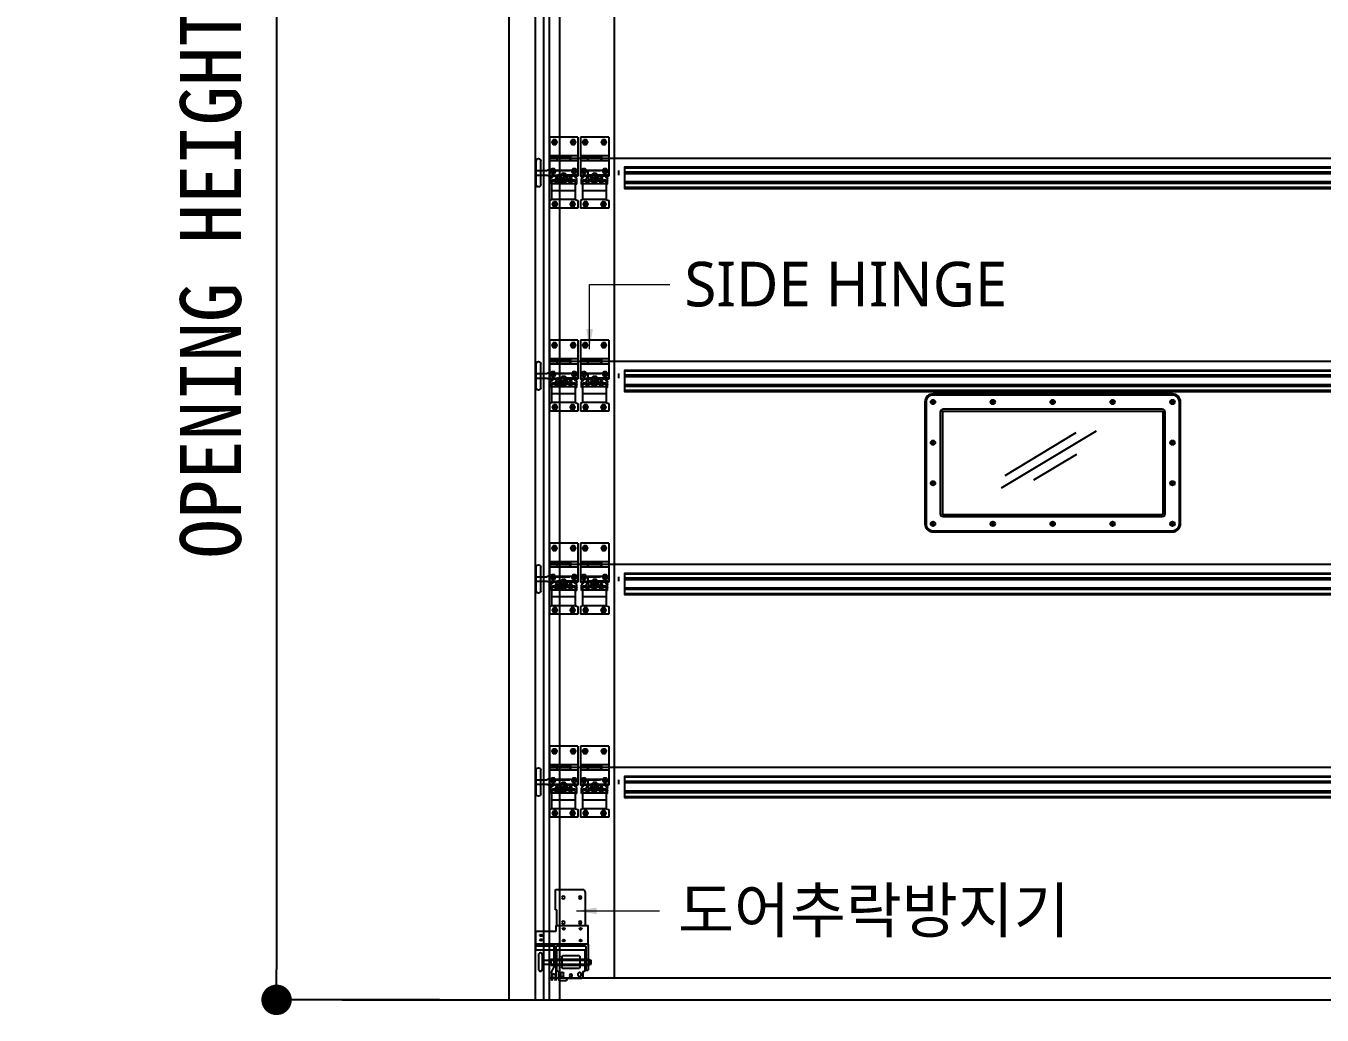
# Model space of a CAD drawing. Header units: millimetres. Extents: x 909 to 159266, y 137 to 21462.
# Drawn here: x 79434 to 82628, y 10849 to 13284 of the extents above; entities that cross this region are included whole.
import ezdxf

# ---------------------------------------------------------------- set-up
doc = ezdxf.new("R2010")
doc.units = ezdxf.units.MM
doc.header["$LTSCALE"] = 50
doc.header["$MEASUREMENT"] = 0
doc.linetypes.add('HIDDEN', pattern=[2, 1, -1])
doc.linetypes.add('HIDDEN2', pattern=[0.1875, 0.125, -0.0625])
doc.layers.get('Defpoints').update_dxf_attribs({"color": 181})
for name, color, linetype in [('252', 252, 'Continuous'), ('DIM', 7, 'Continuous'), ('OHD Frame', 2, 'Continuous'), ('OHD Panel', 5, 'Continuous'), ('OHD Track', 4, 'Continuous'), ('풍압보강대', 2, 'Continuous')]:
    doc.layers.add(name, color=color, linetype=linetype)
doc.layers.add('건축120130$0$TEX', color=3, linetype='Continuous', lineweight=15)
doc.styles.add('2020음성 1차', font='나눔고딕Bold.ttf')
doc.styles.get("Standard").update_dxf_attribs({"font": 'NanumGothicBold.ttf'})
doc.styles.add('돋움체', font='')
doc.styles.add('울릉도M', font='NanumGothic.ttf')
doc.styles.get('돋움체').set_extended_font_data('DotumChe')
doc.dimstyles.new('ISO-25', dxfattribs={"dimtxt": 2.5, "dimasz": 2.5, "dimexe": 1.25, "dimexo": 0.625, "dimtad": 1, "dimtxsty": 'Standard', "dimcen": 2.5, "dimadec": 0, "dimazin": 0, "dimtfac": 1, "dimtmove": 0, "dimatfit": 3, "dimfxl": 1, "dimarcsym": 0})
doc.dimstyles.new('류재성$0', dxfattribs={"dimscale": 50, "dimtxt": 3, "dimasz": 1.5, "dimexe": 0, "dimexo": 2, "dimgap": 1, "dimtad": 1, "dimdec": 0, "dimdsep": 46, "dimlunit": 6, "dimtxsty": '2020음성 1차', "dimblk1": 'DOT', "dimblk2": 'DOT', "dimsah": 1, "dimcen": 0.09, "dimclrt": 4, "dimadec": 0, "dimazin": 0, "dimtfac": 1, "dimtdec": 4, "dimtofl": 0, "dimtmove": 0, "dimatfit": 3, "dimldrblk": 'DOT', "dimfxl": 1, "dimtolj": 1, "dimtzin": 0, "dimarcsym": 0})

# ---------------------------------------------------------------- blocks, each defined once
blk = doc.blocks.new('_Dot')
at = {"layer": 'DIM', "color": 0, "lineweight": -2}
blk.add_line((-0.5, 0), (-1, 0), dxfattribs=at)
at = {"layer": 'DIM', "color": 0, "const_width": 0.5}
blk.add_lwpolyline([(-0.25, 0, 1), (0.25, 0, 1)], format="xyb", close=True, dxfattribs=at)
blk = doc.blocks.new('*D5549')
at = {"layer": '252', "color": 0, "lineweight": -2}
for p, q in [((80452.5, 15386.2), (80051.3, 15386.2)), ((80051.3, 15311.2), (80051.3, 10961.2)), ((80452.5, 10886.2), (80051.3, 10886.2))]:
    blk.add_line(p, q, dxfattribs=at)
at = {"layer": 'Defpoints', "color": 0}
for p in [(80552.5, 15386.2), (80051.3, 10886.2), (80552.5, 10886.2)]:
    blk.add_point(p, dxfattribs=at)
at = {"layer": '252', "color": 0, "linetype": 'ByBlock', "lineweight": -2, "xscale": 75, "yscale": 75, "zscale": 75}
for p, rotation in [((80051.3, 15386.2), 90), ((80051.3, 10886.2), 270)]:
    blk.add_blockref('_Dot', p, dxfattribs=dict(at, rotation=rotation))
at = {"layer": '252', "color": 4, "insert": (79907.9, 13136.2), "char_height": 150, "attachment_point": 5, "rotation": 90, "style": '돋움체'}
blk.add_mtext('\\A1;OPENING HEIGHT = "4,500"', dxfattribs=at)
blk = doc.blocks.new('3인치 SIDE HINGE')
at = {"color": 8}
for p, q in [((63126.3, 108137.2, 0), (63196.3, 108137.2, 0)), ((63126.3, 108137.2, 0), (63126.3, 108041.1, 0)), ((63196.3, 108137.2, 0), (63196.3, 108041.1, 0)), ((63202.3, 108137.2, 0), (63272.3, 108137.2, 0)), ((63202.3, 108137.2, 0), (63202.3, 108041.1, 0)), ((63272.3, 108137.2, 0), (63272.3, 108041.1, 0)), ((63126.3, 108091.2, 0), (63144.3, 108091.2, 0)), ((63144.3, 108091.2, 0), (63144.3, 108078.2, 0)), ((63145.1, 108091.2, 0), (63177.6, 108091.2, 0)), ((63145.1, 108078.2, 0), (63145.1, 108091.2, 0)), ((63177.6, 108078.2, 0), (63177.6, 108091.2, 0)), ((63178.3, 108091.2, 0), (63196.3, 108091.2, 0)), ((63178.3, 108091.2, 0), (63178.3, 108078.2, 0)), ((63202.3, 108091.2, 0), (63220.3, 108091.2, 0)), ((63220.3, 108091.2, 0), (63220.3, 108078.2, 0)), ((63221.1, 108091.2, 0), (63253.6, 108091.2, 0)), ((63221.1, 108078.2, 0), (63221.1, 108091.2, 0)), ((63253.6, 108078.2, 0), (63253.6, 108091.2, 0)), ((63254.3, 108091.2, 0), (63272.3, 108091.2, 0)), ((63254.3, 108091.2, 0), (63254.3, 108078.2, 0)), ((63126.3, 108078.2, 0), (63144.3, 108078.2, 0)), ((63126.3, 108055.1, 0), (63196.3, 108055.1, 0)), ((63145.1, 108078.2, 0), (63177.6, 108078.2, 0)), ((63178.3, 108078.2, 0), (63196.3, 108078.2, 0)), ((63202.3, 108078.2, 0), (63220.3, 108078.2, 0)), ((63202.3, 108055.1, 0), (63272.3, 108055.1, 0)), ((63221.1, 108078.2, 0), (63253.6, 108078.2, 0)), ((63254.3, 108078.2, 0), (63272.3, 108078.2, 0)), ((63293.8, 108019.9, 0), (63293.8, 108078.4, 0)), ((63305.3, 108019.9, 0), (63305.3, 108078.4, 0)), ((63126.3, 108041.1, 0), (63154.3, 108041.1, 0)), ((63132, 108037.4, 0), (63127.3, 108041.1, 0)), ((63129.3, 108020.7, 0), (63129.3, 108034, 0)), ((63129.3, 108020.7, 0), (63132.3, 108020.7, 0)), ((63133.4, 108038.7, 0), (63130.3, 108041.1, 0)), ((63132.3, 107984.2, 0), (63132.3, 108026.3, 0)), ((63132.3, 108021.7, 0), (63190.3, 108021.7, 0)), ((63133.3, 108031.3, 0), (63141.6, 108031.3, 0)), ((63134.3, 108028.3, 0), (63141.3, 108028.3, 0)), ((63141.3, 108023.7, 0), (63141.3, 108028.3, 0)), ((63141.6, 108031.3, 0), (63141.6, 108036.9, 0)), ((63141.6, 108023.8, 0), (63141.6, 108027.7, 0)), ((63141.8, 108030.7, 0), (63141.8, 108036.8, 0)), ((63142.1, 108027.2, 0), (63146.6, 108027.2, 0)), ((63142.3, 108030.2, 0), (63146.3, 108030.2, 0)), ((63146.8, 108030.7, 0), (63146.8, 108036.8, 0)), ((63147.1, 108031.3, 0), (63147.1, 108036.9, 0)), ((63147.1, 108031.3, 0), (63151.9, 108031.3, 0)), ((63147.1, 108023.8, 0), (63147.1, 108027.7, 0)), ((63147.3, 108031.3, 0), (63151.9, 108031.3, 0)), ((63147.3, 108028.3, 0), (63151.9, 108028.3, 0)), ((63147.3, 108028.3, 0), (63151.9, 108028.3, 0)), ((63147.3, 108023.7, 0), (63147.3, 108028.3, 0)), ((63147.3, 108027.8, 0), (63147.3, 108027.8, 0)), ((63152.6, 108033.1, 0), (63151.9, 108031.3, 0)), ((63152.3, 108037.1, 0), (63152.3, 108035.9, 0)), ((63154.3, 108044.3, 0), (63154.3, 108038.3, 0)), ((63154.3, 108038.3, 0), (63161.3, 108035.4, 0)), ((63154.4, 108034.3, 0), (63155.6, 108034.3, 0)), ((63156, 108033.7, 0), (63154.7, 108030.2, 0)), ((63160.5, 108041.4, 0), (63155.2, 108043, 0)), ((63156.3, 108022.2, 0), (63156.3, 108033.4, 0)), ((63156.3, 108022.2, 0), (63166.3, 108022.2, 0)), ((63156.5, 108045.8, 0), (63157.2, 108045.8, 0)), ((63156.6, 108029.4, 0), (63156.6, 108032.9, 0)), ((63156.6, 108032.9, 0), (63166.1, 108032.9, 0)), ((63156.6, 108029.4, 0), (63166.1, 108029.4, 0)), ((63156.8, 108046.4, 0), (63157, 108046.5, 0)), ((63157.2, 108046, 0), (63156.8, 108046.3, 0)), ((63156.8, 108045.5, 0), (63157.2, 108045.8, 0)), ((63157.2, 108045.1, 0), (63156.8, 108045.4, 0)), ((63156.8, 108044.6, 0), (63157.2, 108044.9, 0)), ((63157.2, 108044.2, 0), (63156.8, 108044.5, 0)), ((63156.8, 108043.7, 0), (63157.2, 108044, 0)), ((63157.2, 108043.3, 0), (63156.8, 108043.6, 0)), ((63157, 108042.9, 0), (63157.2, 108043.1, 0)), ((63161.3, 108040.3, 0), (63161.3, 108035.4, 0)), ((63161.3, 108035.4, 0), (63168.3, 108038.3, 0)), ((63162.2, 108041.4, 0), (63167.4, 108043, 0)), ((63165.4, 108042.8, 0), (63165.8, 108043.1, 0)), ((63165.8, 108046, 0), (63165.5, 108046.3, 0)), ((63165.5, 108045.5, 0), (63165.8, 108045.8, 0)), ((63165.8, 108045.1, 0), (63165.5, 108045.4, 0)), ((63165.5, 108044.6, 0), (63165.8, 108044.9, 0)), ((63165.8, 108044.2, 0), (63165.5, 108044.5, 0)), ((63165.5, 108043.7, 0), (63165.8, 108044, 0)), ((63165.8, 108043.3, 0), (63165.5, 108043.6, 0)), ((63165.8, 108045.8, 0), (63166.2, 108045.8, 0)), ((63166.1, 108029.4, 0), (63166.1, 108032.9, 0)), ((63166.3, 108022.2, 0), (63166.3, 108033.4, 0)), ((63166.3, 108031.3, 0), (63175.6, 108031.3, 0)), ((63166.3, 108028.3, 0), (63175.3, 108028.3, 0)), ((63168.3, 108044.3, 0), (63168.3, 108038.3, 0)), ((63168.3, 108041.1, 0), (63196.3, 108041.1, 0)), ((63170.3, 108037.1, 0), (63170.3, 108035.9, 0)), ((63175.3, 108023.7, 0), (63175.3, 108028.3, 0)), ((63175.3, 108027.8, 0), (63175.3, 108027.8, 0)), ((63175.6, 108031.3, 0), (63175.6, 108036.9, 0)), ((63175.6, 108023.8, 0), (63175.6, 108027.7, 0)), ((63175.8, 108030.7, 0), (63175.8, 108036.8, 0)), ((63180.6, 108027.2, 0), (63176.1, 108027.2, 0)), ((63180.3, 108030.2, 0), (63176.3, 108030.2, 0)), ((63180.8, 108030.7, 0), (63180.8, 108036.8, 0)), ((63181.1, 108031.3, 0), (63181.1, 108036.9, 0)), ((63181.1, 108031.3, 0), (63189.3, 108031.3, 0)), ((63181.1, 108023.8, 0), (63181.1, 108027.7, 0)), ((63181.3, 108028.3, 0), (63188.3, 108028.3, 0)), ((63181.3, 108023.7, 0), (63181.3, 108028.3, 0)), ((63189.3, 108038.7, 0), (63192.3, 108041.1, 0)), ((63190.3, 107984.2, 0), (63190.3, 108026.3, 0)), ((63190.3, 108020.7, 0), (63193.3, 108020.7, 0)), ((63190.7, 108037.4, 0), (63195.3, 108041.1, 0)), ((63193.3, 108020.7, 0), (63193.3, 108034, 0)), ((63202.3, 108041.1, 0), (63230.3, 108041.1, 0)), ((63208, 108037.4, 0), (63203.3, 108041.1, 0)), ((63205.3, 108020.7, 0), (63205.3, 108034, 0)), ((63205.3, 108020.7, 0), (63208.3, 108020.7, 0)), ((63209.4, 108038.7, 0), (63206.3, 108041.1, 0)), ((63208.3, 107984.2, 0), (63208.3, 108026.3, 0)), ((63208.3, 108021.7, 0), (63266.3, 108021.7, 0)), ((63209.3, 108031.3, 0), (63217.6, 108031.3, 0)), ((63210.3, 108028.3, 0), (63217.3, 108028.3, 0)), ((63217.3, 108023.7, 0), (63217.3, 108028.3, 0)), ((63217.6, 108031.3, 0), (63217.6, 108036.9, 0)), ((63217.6, 108023.8, 0), (63217.6, 108027.7, 0)), ((63217.8, 108030.7, 0), (63217.8, 108036.8, 0)), ((63218.1, 108027.2, 0), (63222.6, 108027.2, 0)), ((63218.3, 108030.2, 0), (63222.3, 108030.2, 0)), ((63222.8, 108030.7, 0), (63222.8, 108036.8, 0)), ((63223.1, 108031.3, 0), (63223.1, 108036.9, 0)), ((63223.1, 108031.3, 0), (63227.9, 108031.3, 0)), ((63223.1, 108023.8, 0), (63223.1, 108027.7, 0)), ((63223.3, 108031.3, 0), (63227.9, 108031.3, 0)), ((63223.3, 108028.3, 0), (63227.9, 108028.3, 0)), ((63223.3, 108028.3, 0), (63227.9, 108028.3, 0)), ((63223.3, 108023.7, 0), (63223.3, 108028.3, 0)), ((63223.3, 108027.8, 0), (63223.3, 108027.8, 0)), ((63228.6, 108033.1, 0), (63227.9, 108031.3, 0)), ((63228.3, 108037.1, 0), (63228.3, 108035.9, 0)), ((63230.3, 108044.3, 0), (63230.3, 108038.3, 0)), ((63230.3, 108038.3, 0), (63237.3, 108035.4, 0)), ((63230.5, 108034.3, 0), (63231.6, 108034.3, 0)), ((63232.1, 108033.7, 0), (63230.7, 108030.2, 0)), ((63236.5, 108041.4, 0), (63231.2, 108043, 0)), ((63232.3, 108022.2, 0), (63232.3, 108033.4, 0)), ((63232.3, 108022.2, 0), (63242.3, 108022.2, 0)), ((63232.5, 108045.8, 0), (63233.2, 108045.8, 0)), ((63232.6, 108029.4, 0), (63232.6, 108032.9, 0)), ((63232.6, 108032.9, 0), (63242.1, 108032.9, 0)), ((63232.6, 108029.4, 0), (63242.1, 108029.4, 0)), ((63232.9, 108046.4, 0), (63233, 108046.5, 0)), ((63233.2, 108046, 0), (63232.9, 108046.3, 0)), ((63232.9, 108045.5, 0), (63233.2, 108045.8, 0)), ((63233.2, 108045.1, 0), (63232.9, 108045.4, 0)), ((63232.9, 108044.6, 0), (63233.2, 108044.9, 0)), ((63233.2, 108044.2, 0), (63232.9, 108044.5, 0)), ((63232.9, 108043.7, 0), (63233.2, 108044, 0)), ((63233.2, 108043.3, 0), (63232.9, 108043.6, 0)), ((63233, 108042.9, 0), (63233.2, 108043.1, 0)), ((63237.3, 108040.3, 0), (63237.3, 108035.4, 0)), ((63237.3, 108035.4, 0), (63244.3, 108038.3, 0)), ((63238.2, 108041.4, 0), (63243.4, 108043, 0)), ((63241.8, 108046, 0), (63241.5, 108046.3, 0)), ((63241.5, 108045.5, 0), (63241.8, 108045.8, 0)), ((63241.8, 108045.1, 0), (63241.5, 108045.4, 0)), ((63241.5, 108044.6, 0), (63241.8, 108044.9, 0)), ((63241.8, 108044.2, 0), (63241.5, 108044.5, 0)), ((63241.5, 108043.7, 0), (63241.8, 108044, 0)), ((63241.8, 108043.3, 0), (63241.5, 108043.6, 0)), ((63241.5, 108042.8, 0), (63241.8, 108043.1, 0)), ((63241.8, 108045.8, 0), (63242.2, 108045.8, 0)), ((63242.1, 108029.4, 0), (63242.1, 108032.9, 0)), ((63242.3, 108022.2, 0), (63242.3, 108033.4, 0)), ((63242.3, 108031.3, 0), (63251.6, 108031.3, 0)), ((63242.3, 108028.3, 0), (63251.3, 108028.3, 0)), ((63244.3, 108044.3, 0), (63244.3, 108038.3, 0)), ((63244.3, 108041.1, 0), (63272.3, 108041.1, 0)), ((63246.3, 108037.1, 0), (63246.3, 108035.9, 0)), ((63251.3, 108023.7, 0), (63251.3, 108028.3, 0)), ((63251.3, 108027.8, 0), (63251.3, 108027.8, 0)), ((63251.6, 108031.3, 0), (63251.6, 108036.9, 0)), ((63251.6, 108023.8, 0), (63251.6, 108027.7, 0)), ((63251.8, 108030.7, 0), (63251.8, 108036.8, 0)), ((63256.6, 108027.2, 0), (63252.1, 108027.2, 0)), ((63256.3, 108030.2, 0), (63252.3, 108030.2, 0)), ((63256.8, 108030.7, 0), (63256.8, 108036.8, 0)), ((63257.1, 108031.3, 0), (63257.1, 108036.9, 0)), ((63257.1, 108031.3, 0), (63265.3, 108031.3, 0)), ((63257.1, 108023.8, 0), (63257.1, 108027.7, 0)), ((63257.3, 108028.3, 0), (63264.3, 108028.3, 0)), ((63257.3, 108023.7, 0), (63257.3, 108028.3, 0)), ((63265.3, 108038.7, 0), (63268.3, 108041.1, 0)), ((63266.3, 107984.2, 0), (63266.3, 108026.3, 0)), ((63266.3, 108020.7, 0), (63269.3, 108020.7, 0)), ((63266.7, 108037.4, 0), (63271.3, 108041.1, 0)), ((63269.3, 108020.7, 0), (63269.3, 108034, 0)), ((63133.3, 107983.2, 0), (63126.3, 107981.2, 0)), ((63132.3, 108004.7, 0), (63190.3, 108004.7, 0)), ((63133.3, 107983.2, 0), (63189.3, 107983.2, 0)), ((63189.3, 107983.2, 0), (63196.3, 107981.2, 0)), ((63209.3, 107983.2, 0), (63202.3, 107981.2, 0)), ((63208.3, 108004.7, 0), (63266.3, 108004.7, 0)), ((63209.3, 107983.2, 0), (63265.3, 107983.2, 0)), ((63265.3, 107983.2, 0), (63272.3, 107981.2, 0)), ((63126.3, 107981.2, 0), (63126.3, 107962.2, 0)), ((63126.3, 107962.2, 0), (63196.3, 107962.2, 0)), ((63196.3, 107981.2, 0), (63196.3, 107962.2, 0)), ((63202.3, 107981.2, 0), (63202.3, 107962.2, 0)), ((63202.3, 107962.2, 0), (63272.3, 107962.2, 0)), ((63272.3, 107981.2, 0), (63272.3, 107962.2, 0))]:
    blk.add_line(p, q, dxfattribs=at)
at = {"color": 8, "linetype": 'HIDDEN'}
for p, q in [((63196.3, 108089.7, 0), (63126.3, 108089.7, 0)), ((63196.3, 108079.7, 0), (63126.3, 108079.7, 0)), ((63272.3, 108089.7, 0), (63202.3, 108089.7, 0)), ((63272.3, 108079.7, 0), (63202.3, 108079.7, 0)), ((63196.3, 108054.6, 0), (63101.3, 108054.6, 0)), ((63101.3, 108043.6, 0), (63101.3, 108054.6, 0)), ((63272.3, 108054.6, 0), (63177.3, 108054.6, 0)), ((63177.3, 108043.6, 0), (63177.3, 108054.6, 0)), ((63305.3, 108054.6, 0), (63278.3, 108054.6, 0)), ((63196.3, 108043.6, 0), (63101.3, 108043.6, 0)), ((63126.3, 108043.2, 0), (63196.3, 108043.2, 0)), ((63272.3, 108043.6, 0), (63177.3, 108043.6, 0)), ((63202.3, 108043.2, 0), (63272.3, 108043.2, 0)), ((63305.3, 108043.6, 0), (63278.3, 108043.6, 0))]:
    blk.add_line(p, q, dxfattribs=at)
at = {"color": 8, "elevation": 0}
for points in [[(63141.6, 108130.3), (63144.8, 108124.7), (63141.6, 108119), (63135.1, 108119), (63131.8, 108124.7), (63135.1, 108130.3)], [(63187.6, 108130.3), (63190.8, 108124.7), (63187.6, 108119), (63181.1, 108119), (63177.8, 108124.7), (63181.1, 108130.3)], [(63217.6, 108130.3), (63220.8, 108124.7), (63217.6, 108119), (63211.1, 108119), (63207.8, 108124.7), (63211.1, 108130.3)], [(63263.6, 108130.3), (63266.8, 108124.7), (63263.6, 108119), (63257.1, 108119), (63253.8, 108124.7), (63257.1, 108130.3)], [(63142.6, 107977.8), (63145.8, 107972.2), (63142.6, 107966.5), (63136.1, 107966.5), (63132.8, 107972.2), (63136.1, 107977.8)], [(63186.6, 107977.8), (63189.8, 107972.2), (63186.6, 107966.5), (63180.1, 107966.5), (63176.8, 107972.2), (63180.1, 107977.8)], [(63218.6, 107977.8), (63221.8, 107972.2), (63218.6, 107966.5), (63212.1, 107966.5), (63208.8, 107972.2), (63212.1, 107977.8)], [(63262.6, 107977.8), (63265.8, 107972.2), (63262.6, 107966.5), (63256.1, 107966.5), (63252.8, 107972.2), (63256.1, 107977.8)]]:
    blk.add_lwpolyline(points, close=True, dxfattribs=at)
at = {"color": 8, "linetype": 'HIDDEN', "elevation": 0}
for points in [[(63140.7, 108055.1), (63141.8, 108053.2), (63138.6, 108047.5), (63132.1, 108047.5), (63128.8, 108053.2), (63130, 108055.1)], [(63192.7, 108055.1), (63193.8, 108053.2), (63190.6, 108047.5), (63184.1, 108047.5), (63180.8, 108053.2), (63182, 108055.1)], [(63216.7, 108055.1), (63217.8, 108053.2), (63214.6, 108047.5), (63208.1, 108047.5), (63204.8, 108053.2), (63206, 108055.1)], [(63268.7, 108055.1), (63269.8, 108053.2), (63266.6, 108047.5), (63260.1, 108047.5), (63256.8, 108053.2), (63258, 108055.1)]]:
    blk.add_lwpolyline(points, dxfattribs=at)
at = {"color": 8, "elevation": 0}
for points in [[(63130, 108055.1), (63132.1, 108058.8), (63138.6, 108058.8), (63140.7, 108055.1)], [(63182, 108055.1), (63184.1, 108058.8), (63190.6, 108058.8), (63192.7, 108055.1)], [(63206, 108055.1), (63208.1, 108058.8), (63214.6, 108058.8), (63216.7, 108055.1)], [(63258, 108055.1), (63260.1, 108058.8), (63266.6, 108058.8), (63268.7, 108055.1)]]:
    blk.add_lwpolyline(points, dxfattribs=at)
at = {"color": 8}
for centre, radius in [((63138.3, 108124.7, 0), 3.53), ((63138.3, 108124.7, 0), 2.7), ((63184.3, 108124.7, 0), 3.53), ((63184.3, 108124.7, 0), 2.7), ((63214.3, 108124.7, 0), 3.53), ((63214.3, 108124.7, 0), 2.7), ((63260.3, 108124.7, 0), 3.53), ((63260.3, 108124.7, 0), 2.7), ((63139.3, 107972.2, 0), 3.53), ((63139.3, 107972.2, 0), 2.7), ((63183.3, 107972.2, 0), 3.53), ((63183.3, 107972.2, 0), 2.7), ((63215.3, 107972.2, 0), 3.53), ((63215.3, 107972.2, 0), 2.7), ((63259.3, 107972.2, 0), 3.53), ((63259.3, 107972.2, 0), 2.7)]:
    blk.add_circle(centre, radius, dxfattribs=at)
for centre, radius, start, end in [((63299.6, 108078.4, 0), 5.75, 359.8374, 180.1626), ((63135.3, 108053.2, 0), 3.53, 33.9806, 146.0194), ((63135.3, 108053.2, 0), 2.7, 47.0512, 132.9488), ((63187.3, 108053.2, 0), 3.53, 33.9806, 146.0194), ((63187.3, 108053.2, 0), 2.7, 47.0512, 132.9488), ((63211.3, 108053.2, 0), 3.53, 33.9806, 146.0194), ((63211.3, 108053.2, 0), 2.7, 47.0512, 132.9488), ((63263.3, 108053.2, 0), 3.53, 33.9806, 146.0194), ((63263.3, 108053.2, 0), 2.7, 47.0512, 132.9488), ((63134.2, 108033, 0), 4.96, 102.1217, 168.8588), ((63133.3, 108027.3, 0), 4, 90, 180), ((63134.3, 108026.3, 0), 2, 90, 180), ((63133, 108038.3, 0), 0.5, 282.1217, 51.4669), ((63140.5, 108027.6, 0), 1.09, 2.0148, 39.6589), ((63144.3, 108026, 0), 3.76, 217.0639, 322.9361), ((63144.3, 108034.3, 0), 3.76, 42.9905, 137.0095), ((63140.7, 108030.6, 0), 1.09, 2.0148, 39.6589), ((63142.1, 108027.7, 0), 0.5, 180, 270), ((63144.3, 108026, 0), 3.51, 218.4112, 321.5888), ((63144.3, 108034.3, 0), 3.51, 44.5745, 135.4255), ((63142.3, 108030.7, 0), 0.5, 180, 270), ((63146.3, 108030.7, 0), 0.5, 270, 0), ((63146.6, 108027.7, 0), 0.5, 270, 0), ((63147.9, 108030.6, 0), 1.09, 140.3411, 177.9852), ((63148.2, 108027.6, 0), 1.09, 140.3411, 177.9852), ((63151.9, 108031.3, 0), 3, 270, 338.125), ((63154.4, 108032.3, 0), 2, 90, 158.125), ((63155.1, 108042.2, 0), 0.811, 82.9492, 174.5861), ((63155.6, 108033.8, 0), 0.5, 338.125, 90), ((63161.3, 108042.4, 0), 14.1, 249.2199, 290.7801), ((63161.3, 108040.2, 0), 14.1, 249.2199, 290.7801), ((63156.9, 108046.4, 0), 0.0908, 135, 225), ((63162.4, 108067.8, 0), 22.2, 255.4144, 258.0189), ((63156.9, 108045.5, 0), 0.0908, 135, 225), ((63162.4, 108066.9, 0), 22.2, 255.4144, 278.8608), ((63156.9, 108044.6, 0), 0.0908, 135, 225), ((63162.4, 108066, 0), 22.2, 255.4144, 278.8608), ((63156.9, 108043.6, 0), 0.0908, 135, 225), ((63162.4, 108065.1, 0), 22.2, 255.4144, 278.8608), ((63157.1, 108045.9, 0), 0.0908, 315, 45), ((63157.1, 108045, 0), 0.0908, 315, 45), ((63157.1, 108044.1, 0), 0.0908, 315, 45), ((63157.1, 108043.2, 0), 0.0908, 315, 45), ((63162.4, 108067.8, 0), 22.2, 265.0057, 278.8608), ((63160, 108040.1, 0), 1.34, 7.0056, 69.4682), ((63162.6, 108040.1, 0), 1.34, 110.5318, 172.9944), ((63165.5, 108046.4, 0), 0.0908, 171.3665, 225), ((63165.5, 108045.5, 0), 0.0908, 135, 225), ((63165.5, 108044.6, 0), 0.0908, 135, 225), ((63165.5, 108043.6, 0), 0.0908, 135, 225), ((63165.7, 108045.9, 0), 0.0908, 315, 45), ((63165.7, 108045, 0), 0.0908, 315, 45), ((63165.7, 108044.1, 0), 0.0908, 315, 45), ((63165.7, 108043.2, 0), 0.0908, 315, 45), ((63167.5, 108042.2, 0), 0.811, 5.4139, 97.0508), ((63174.5, 108027.6, 0), 1.09, 2.0148, 39.6589), ((63178.3, 108026, 0), 3.76, 217.0639, 322.9361), ((63178.3, 108034.3, 0), 3.76, 42.9905, 137.0095), ((63174.7, 108030.6, 0), 1.09, 2.0148, 39.6589), ((63176.1, 108027.7, 0), 0.5, 180, 270), ((63178.3, 108026, 0), 3.51, 218.4112, 321.5888), ((63178.3, 108034.3, 0), 3.51, 44.5745, 135.4255), ((63176.3, 108030.7, 0), 0.5, 180, 270), ((63180.3, 108030.7, 0), 0.5, 270, 0), ((63180.6, 108027.7, 0), 0.5, 270, 0), ((63181.9, 108030.6, 0), 1.09, 140.3411, 177.9852), ((63182.2, 108027.6, 0), 1.09, 140.3411, 177.9852), ((63188.3, 108026.3, 0), 2, 0, 90), ((63189.6, 108038.3, 0), 0.5, 128.5331, 257.8783), ((63189.3, 108027.3, 0), 4, 0, 90), ((63188.5, 108033, 0), 4.96, 11.1412, 77.8783), ((63210.2, 108033, 0), 4.96, 102.1217, 168.8588), ((63209.3, 108027.3, 0), 4, 90, 180), ((63210.3, 108026.3, 0), 2, 90, 180), ((63209.1, 108038.3, 0), 0.5, 282.1217, 51.4669), ((63216.5, 108027.6, 0), 1.09, 2.0148, 39.6589), ((63220.3, 108026, 0), 3.76, 217.0639, 322.9361), ((63220.3, 108034.3, 0), 3.76, 42.9905, 137.0095), ((63216.7, 108030.6, 0), 1.09, 2.0148, 39.6589), ((63218.1, 108027.7, 0), 0.5, 180, 270), ((63220.3, 108026, 0), 3.51, 218.4112, 321.5888), ((63220.3, 108034.3, 0), 3.51, 44.5745, 135.4255), ((63218.3, 108030.7, 0), 0.5, 180, 270), ((63222.3, 108030.7, 0), 0.5, 270, 0), ((63222.6, 108027.7, 0), 0.5, 270, 0), ((63223.9, 108030.6, 0), 1.09, 140.3411, 177.9852), ((63224.2, 108027.6, 0), 1.09, 140.3411, 177.9852), ((63227.9, 108031.3, 0), 3, 270, 338.125), ((63230.5, 108032.3, 0), 2, 90, 158.125), ((63231.1, 108042.2, 0), 0.811, 82.9492, 174.5861), ((63231.6, 108033.8, 0), 0.5, 338.125, 90), ((63237.3, 108042.4, 0), 14.1, 249.2199, 290.7801), ((63237.3, 108040.2, 0), 14.1, 249.2199, 290.7801), ((63232.9, 108046.4, 0), 0.0908, 135, 225), ((63238.4, 108067.8, 0), 22.2, 255.4144, 258.0189), ((63232.9, 108045.5, 0), 0.0908, 135, 225), ((63238.4, 108066.9, 0), 22.2, 255.4144, 278.8608), ((63232.9, 108044.6, 0), 0.0908, 135, 225), ((63238.4, 108066, 0), 22.2, 255.4144, 278.8608), ((63232.9, 108043.6, 0), 0.0908, 135, 225), ((63238.4, 108065.1, 0), 22.2, 255.4144, 278.8608), ((63233.1, 108045.9, 0), 0.0908, 315, 45), ((63233.1, 108045, 0), 0.0908, 315, 45), ((63233.1, 108044.1, 0), 0.0908, 315, 45), ((63233.1, 108043.2, 0), 0.0908, 315, 45), ((63238.4, 108067.8, 0), 22.2, 265.0057, 278.8608), ((63236, 108040.1, 0), 1.34, 7.0056, 69.4682), ((63238.7, 108040.1, 0), 1.34, 110.5318, 172.9944), ((63241.5, 108046.4, 0), 0.0908, 171.3665, 225), ((63241.5, 108045.5, 0), 0.0908, 135, 225), ((63241.5, 108044.6, 0), 0.0908, 135, 225), ((63241.5, 108043.6, 0), 0.0908, 135, 225), ((63241.7, 108045.9, 0), 0.0908, 315, 45), ((63241.7, 108045, 0), 0.0908, 315, 45), ((63241.7, 108044.1, 0), 0.0908, 315, 45), ((63241.7, 108043.2, 0), 0.0908, 315, 45), ((63243.5, 108042.2, 0), 0.811, 5.4139, 97.0508), ((63250.5, 108027.6, 0), 1.09, 2.0148, 39.6589), ((63254.3, 108026, 0), 3.76, 217.0639, 322.9361), ((63254.3, 108034.3, 0), 3.76, 42.9905, 137.0095), ((63250.7, 108030.6, 0), 1.09, 2.0148, 39.6589), ((63252.1, 108027.7, 0), 0.5, 180, 270), ((63254.3, 108026, 0), 3.51, 218.4112, 321.5888), ((63254.3, 108034.3, 0), 3.51, 44.5745, 135.4255), ((63252.3, 108030.7, 0), 0.5, 180, 270), ((63256.3, 108030.7, 0), 0.5, 270, 360), ((63256.6, 108027.7, 0), 0.5, 270, 0), ((63257.9, 108030.6, 0), 1.09, 140.3411, 177.9852), ((63258.2, 108027.6, 0), 1.09, 140.3411, 177.9852), ((63264.3, 108026.3, 0), 2, 0, 90), ((63265.6, 108038.3, 0), 0.5, 128.5331, 257.8783), ((63265.3, 108027.3, 0), 4, 0, 90), ((63264.5, 108033, 0), 4.96, 11.1412, 77.8783), ((63299.6, 108019.9, 0), 5.75, 179.8374, 0.1626), ((63133.3, 107984.2, 0), 1, 180, 270), ((63189.3, 107984.2, 0), 1, 270, 0), ((63209.3, 107984.2, 0), 1, 180, 270), ((63265.3, 107984.2, 0), 1, 270, 0)]:
    blk.add_arc(centre, radius, start, end, dxfattribs=at)
at = {"color": 8, "linetype": 'HIDDEN'}
for centre, radius, start, end in [((63135.3, 108053.2, 0), 3.53, 146.0194, 33.9806), ((63135.3, 108053.2, 0), 2.7, 132.9488, 47.0512), ((63187.3, 108053.2, 0), 3.53, 146.0194, 33.9806), ((63187.3, 108053.2, 0), 2.7, 132.9488, 47.0512), ((63211.3, 108053.2, 0), 3.53, 146.0194, 33.9806), ((63211.3, 108053.2, 0), 2.7, 132.9488, 47.0512), ((63263.3, 108053.2, 0), 3.53, 146.0194, 33.9806), ((63263.3, 108053.2, 0), 2.7, 132.9488, 47.0512), ((63275.3, 108053.4, 0), 3.25, 22.4962, 157.5038), ((63275.3, 108044.9, 0), 3.25, 202.4962, 337.5038)]:
    blk.add_arc(centre, radius, start, end, dxfattribs=at)
at = {"color": 8}
for centre, major_axis, ratio, start_param, end_param in [((63161.3, 108046.8, 0), (4.5, 0), 0.246975, 1.570796326795092, 7.853981633974678), ((63161.3, 108037.1, 0), (-9, 0), 0.331338, -0.679674, 3.821266), ((63161.3, 108035.9, 0), (-9, 0), 0.331338, 0, 0.583751), ((63161.3, 108044.3, 0), (-7, 0), 0.311178, -0.801609, 3.943201), ((63161.3, 108035.9, 0), (-9, 0), 0.331338, 0.935022, 3.141593), ((63161.3, 108043.2, 0), (4.5, 0), 0.246975, 3.406077, 6.219845), ((63237.3, 108037.1, 0), (-9, 0), 0.331338, 5.603511, 10.104452), ((63237.3, 108035.9, 0), (-9, 0), 0.331338, 0, 0.583751), ((63237.3, 108044.3, 0), (-7, 0), 0.311178, 5.481577, 10.226387), ((63237.3, 108035.9, 0), (-9, 0), 0.331338, 0.935022, 3.141593), ((63237.3, 108043.2, 0), (-4.5, 0), 0.246975, 0.264484, 3.078253)]:
    blk.add_ellipse(centre, major_axis=major_axis, ratio=ratio, start_param=start_param, end_param=end_param, dxfattribs=at)
blk.add_ellipse((63237.3, 108046.8, 0), major_axis=(-4.5, 0), ratio=0.246975, dxfattribs=at)
at = {"color": 8, "extrusion": (0, 0, -1)}
for centre, start_param, end_param in [((63161.3, 108038.3, 0), 0, 3.141593), ((63237.3, 108038.3, 0), 6.283185, 9.424778)]:
    blk.add_ellipse(centre, major_axis=(7, 0), ratio=0.426006, start_param=start_param, end_param=end_param, dxfattribs=at)
blk = doc.blocks.new('도어추락방지장치 입면')
at = {"color": 8, "linetype": 'Continuous'}
for p, q in [((117581.1, 7606.5, 0), (117516.1, 7606.5, 0)), ((117581.1, 7556.5, 0), (117581.1, 7606.5, 0)), ((117508.1, 7598.5, 0), (117508.1, 7517.5, 0)), ((117578.1, 7517.5, 0), (117578.1, 7556.5, 0)), ((117581.1, 7556.5, 0), (117578.1, 7556.5, 0)), ((117580.1, 7517.5, 0), (117500.1, 7517.5, 0)), ((117500.1, 7469.5, 0), (117500.1, 7517.5, 0)), ((117580.1, 7517.5, 0), (117580.1, 7502.5, 0)), ((117580.1, 7502.5, 0), (117630.1, 7502.5, 0)), ((117580.1, 7502.5, 0), (117630.1, 7502.5, 0)), ((117630.1, 7502.5, 0), (117630.1, 7457.5, 0)), ((117630.1, 7502.5, 0), (117630.1, 7502.5, 0)), ((117580.1, 7457.5, 0), (117506.1, 7457.5, 0)), ((117508.1, 7405.8, 0), (117508.1, 7457.5, 0)), ((117578.1, 7405.8, 0), (117578.1, 7457.5, 0)), ((117630.1, 7457.5, 0), (117585.1, 7457.5, 0)), ((117497.1, 7435, 0), (117497.1, 7420, 0)), ((117580.1, 7435, 0), (117497.1, 7435, 0)), ((117580.1, 7420, 0), (117497.1, 7420, 0)), ((117592.1, 7435, 0), (117585.1, 7435, 0)), ((117592.1, 7420, 0), (117585.1, 7420, 0)), ((117592.1, 7435, 0), (117592.1, 7420, 0)), ((117512.1, 7404.8, 0), (117509.1, 7404.8, 0)), ((117513.1, 7390.5, 0), (117513.1, 7403.8, 0)), ((117553.1, 7387.5, 0), (117516.1, 7387.5, 0)), ((117518.1, 7394.6, 0), (117518.1, 7399.2, 0)), ((117524.9, 7394.6, 0), (117524.9, 7399.2, 0)), ((117553.1, 7383.5, 0), (117553.1, 7387.5, 0)), ((117572.1, 7382.5, 0), (117554.1, 7382.5, 0)), ((117561.3, 7394.6, 0), (117561.3, 7399.2, 0)), ((117568.1, 7394.6, 0), (117568.1, 7399.2, 0)), ((117573.1, 7383.5, 0), (117573.1, 7403.8, 0)), ((117574.1, 7404.8, 0), (117577.1, 7404.8, 0))]:
    blk.add_line(p, q, dxfattribs=at)
for p, q in [((117500.1, 7469.5, 0), (117500.1, 7407.6, 0)), ((117630.1, 7472.5, 0), (117503.1, 7472.5, 0)), ((117506.1, 7464.5, 0), (117506.1, 7407.6, 0)), ((117577.1, 7467.5, 0), (117509.1, 7467.5, 0)), ((117580.1, 7464.5, 0), (117580.1, 7383.5, 0)), ((117585.1, 7469.5, 0), (117585.1, 7414.8, 0)), ((117630.1, 7467.5, 0), (117585.1, 7467.5, 0)), ((117591, 7402.7, 0), (117585.2, 7414.3, 0)), ((117506.1, 7407.6, 0), (117500.1, 7407.6, 0)), ((117581.1, 7382.5, 0), (117581.1, 7382.5, 0)), ((117582.1, 7396.5, 0), (117582.1, 7383.5, 0)), ((117583.1, 7397.5, 0), (117588.1, 7397.5, 0)), ((117589.1, 7396.5, 0), (117589.1, 7383.5, 0)), ((117590.1, 7382.5, 0), (117590.1, 7382.5, 0)), ((117591.1, 7402.2, 0), (117591.1, 7383.5, 0))]:
    blk.add_line(p, q)
at = {"color": 4}
for p, q in [((117592.1, 7432.5, 0), (117493.1, 7432.5, 0)), ((117493.1, 7422.5, 0), (117493.1, 7432.5, 0)), ((117592.1, 7422.5, 0), (117493.1, 7422.5, 0)), ((117613.1, 7432.5, 0), (117593.4, 7432.5, 0)), ((117613.1, 7422.5, 0), (117593.4, 7422.5, 0))]:
    blk.add_line(p, q, dxfattribs=at)
at = {"color": 8, "linetype": 'HIDDEN', "elevation": 0}
blk.add_lwpolyline([(117563.6, 7412.5), (117522.6, 7412.5, -0.414214), (117520.6, 7414.5), (117520.6, 7440.5, -0.414214), (117522.6, 7442.5), (117563.6, 7442.5, -0.414214), (117565.6, 7440.5), (117565.6, 7414.5, -0.414214)], format="xyb", close=True, dxfattribs=at)
at = {"color": 4, "elevation": 0}
blk.add_lwpolyline([(117618.1, 7405), (117618.1, 7405, -0.414214), (117613.1, 7410), (117613.1, 7445, -0.414214), (117618.1, 7450), (117618.1, 7450, -0.414214), (117623.1, 7445), (117623.1, 7410, -0.414214)], format="xyb", close=True, dxfattribs=at)
at = {"color": 8, "linetype": 'Continuous'}
for centre in [(117520.1, 7586.5, 0), (117561.7, 7586.5, 0), (117520.1, 7525.1, 0), (117561.7, 7525.1, 0), (117543.1, 7394.6, 0)]:
    blk.add_circle(centre, 3.4, dxfattribs=at)
for centre, radius, start, end in [((117516.1, 7598.5, 0), 8, 90, 180), ((117519.1, 7508.7, 0), 3, 0, 180), ((117519.1, 7510.9, 0), 3.76, 217.1345, 322.8655), ((117560.7, 7508.7, 0), 3, 0, 180), ((117560.7, 7510.9, 0), 3.76, 217.1345, 322.8655), ((117519.1, 7479, 0), 3.76, 37.1345, 142.8655), ((117519.1, 7481.3, 0), 3, 180, 0), ((117560.7, 7479, 0), 3.76, 37.1345, 142.8655), ((117560.7, 7481.3, 0), 3, 180, 0), ((117616.6, 7492.4, 0), 3, 0, 180), ((117616.6, 7494.7, 0), 3.76, 217.1345, 322.8655), ((117616.6, 7480.3, 0), 3.76, 37.1345, 142.8655), ((117616.6, 7482.6, 0), 3, 180, 0), ((117509.1, 7405.8, 0), 1, 180, 270), ((117512.1, 7403.8, 0), 1, 0, 90), ((117516.1, 7390.5, 0), 3, 180, 270), ((117521.5, 7399.2, 0), 3.4, 0, 180), ((117521.5, 7394.6, 0), 3.4, 180, 0), ((117554.1, 7383.5, 0), 1, 180, 270), ((117564.7, 7399.2, 0), 3.4, 0, 180), ((117564.7, 7394.6, 0), 3.4, 180, 0), ((117572.1, 7383.5, 0), 1, 270, 0), ((117574.1, 7403.8, 0), 1, 90, 180), ((117577.1, 7405.8, 0), 1, 270, 0)]:
    blk.add_arc(centre, radius, start, end, dxfattribs=at)
for centre, radius, start, end in [((117503.1, 7469.5, 0), 3, 90, 180), ((117509.1, 7464.5, 0), 3, 90, 180), ((117577.1, 7464.5, 0), 3, 0, 90), ((117582.1, 7469.5, 0), 3, 0, 90), ((117586.1, 7414.8, 0), 1, 180, 206.4923), ((117581.1, 7383.5, 0), 1, 180, 270), ((117581.1, 7383.5, 0), 1, 270, 0), ((117583.1, 7396.5, 0), 1, 90, 180), ((117585.6, 7383.8, 0), 5.3, 48.6239, 131.3761), ((117588.1, 7396.5, 0), 1, 0, 90), ((117590.1, 7383.5, 0), 1, 180, 270), ((117590.1, 7383.5, 0), 1, 270, 0), ((117590.1, 7402.2, 0), 1, 0, 26.4923)]:
    blk.add_arc(centre, radius, start, end)
at = {"color": 4}
for centre, start, end in [((117592.7, 7432.5, 0), 0, 180), ((117592.7, 7422.5, 0), 180, 0)]:
    blk.add_arc(centre, 0.64, start, end, dxfattribs=at)
blk = doc.blocks.new('채광창 630X340X3T')
at = {"elevation": 0}
for points in [[(95296.2, -22646.9), (95296.2, -22346.9, 0.414214), (95276.2, -22326.9), (94686.2, -22326.9, 0.414214), (94666.2, -22346.9), (94666.2, -22646.9, 0.414214), (94686.2, -22666.9), (95276.2, -22666.9, 0.414214)], [(95293.2, -22646.9), (95293.2, -22346.9, 0.414214), (95276.2, -22329.9), (94686.2, -22329.9, 0.414214), (94669.2, -22346.9), (94669.2, -22646.9, 0.414214), (94686.2, -22663.9), (95276.2, -22663.9, 0.414214)], [(95258.2, -22621.9), (95258.2, -22371.9, 0.414214), (95251.2, -22364.9), (94711.2, -22364.9, 0.414214), (94704.2, -22371.9), (94704.2, -22621.9, 0.414214), (94711.2, -22628.9), (95251.2, -22628.9, 0.414214)], [(95253.2, -22621.9), (95253.2, -22371.9, 0.414214), (95251.2, -22369.9), (94711.2, -22369.9, 0.414214), (94709.2, -22371.9), (94709.2, -22621.9, 0.414214), (94711.2, -22623.9), (95251.2, -22623.9, 0.414214)]]:
    blk.add_lwpolyline(points, format="xyb", close=True, dxfattribs=at)
at = {"color": 4, "elevation": 0, "flags": 128}
for points in [[(95088.1, -22418.3), (94854.5, -22559.2)], [(95038.2, -22423.1), (94863, -22528.8)], [(95039.5, -22475.8), (94933.7, -22539.6)]]:
    blk.add_lwpolyline(points, dxfattribs=at)
for centre, radius in [((94686.2, -22346.9, 0), 5.5), ((94686.2, -22346.9, 0), 2.25), ((94833.7, -22346.9, 0), 5.5), ((94833.7, -22346.9, 0), 2.25), ((94981.2, -22346.9, 0), 5.5), ((94981.2, -22346.9, 0), 2.25), ((95128.7, -22346.9, 0), 5.5), ((95128.7, -22346.9, 0), 2.25), ((95276.2, -22346.9, 0), 5.5), ((95276.2, -22346.9, 0), 2.25), ((94686.2, -22446.9, 0), 5.5), ((94686.2, -22446.9, 0), 2.25), ((95276.2, -22446.9, 0), 5.5), ((95276.2, -22446.9, 0), 2.25), ((94686.2, -22546.9, 0), 5.5), ((94686.2, -22546.9, 0), 2.25), ((95276.2, -22546.9, 0), 5.5), ((95276.2, -22546.9, 0), 2.25), ((94686.2, -22646.9, 0), 5.5), ((94833.7, -22646.9, 0), 5.5), ((94981.2, -22646.9, 0), 5.5), ((95128.7, -22646.9, 0), 5.5), ((95276.2, -22646.9, 0), 5.5), ((94686.2, -22646.9, 0), 2.25), ((94833.7, -22646.9, 0), 2.25), ((94981.2, -22646.9, 0), 2.25), ((95128.7, -22646.9, 0), 2.25), ((95276.2, -22646.9, 0), 2.25)]:
    blk.add_circle(centre, radius)
blk = doc.blocks.new('*U5517')
at = {"rotation": 180}
blk.add_blockref('채광창 630X340X3T', (96083.7, -22746.9, 0), dxfattribs=at)
blk = doc.blocks.new('*U5516')
at = {"color": 0, "linetype": 'ByBlock', "lineweight": -2, "transparency": 16777216, "rotation": 180}
blk.add_blockref('*U5517', (-441900.1, -342610.2, 0), dxfattribs=at)

msp = doc.modelspace()

# ---------------------------------------------------------------- linework, layer by layer
at = {"linetype": 'Continuous'}
msp.add_line((80723.8, 10886.2, 0), (80723.8, 15411.2, 0), dxfattribs=at)
for p, q in [((80883.8, 10939.2, 0), (80883.8, 15411.2, 0)), ((90973.8, 10939.2, 0), (80723.8, 10939.2, 0)), ((80213.2, 10886.2, 0), (92050.9, 10886.2, 0))]:
    msp.add_line(p, q)
at = {"layer": 'OHD Frame'}
msp.add_line((80623.8, 18361.2, 0), (80623.8, 10886.2, 0), dxfattribs=at)
at = {"layer": 'OHD Frame', "color": 1, "linetype": 'HIDDEN2', "ltscale": 0.2}
msp.add_line((80748.8, 15411.2, 0), (80748.8, 10886.2, 0), dxfattribs=at)
at = {"layer": 'OHD Panel', "color": 0}
for p, q in [((90973.8, 12958.2, 0), (80723.8, 12958.2, 0)), ((90973.8, 12458.2, 0), (80723.8, 12458.2, 0)), ((90973.8, 11958.2, 0), (80723.8, 11958.2, 0)), ((90973.8, 11458.2, 0), (80723.8, 11458.2, 0))]:
    msp.add_line(p, q, dxfattribs=at)
at = {"layer": 'OHD Track'}
for p, q in [((80689.5, 10886.2, 0), (80689.5, 18092.5, 0)), ((80709.5, 10886.2, 0), (80709.5, 18092.5, 0))]:
    msp.add_line(p, q, dxfattribs=at)
at = {"layer": '풍압보강대', "elevation": 0}
for points in [[(90788.8, 12884.2), (90788.8, 12936.2), (80908.8, 12936.2), (80908.8, 12884.2)], [(90788.8, 12384.2), (90788.8, 12436.2), (80908.8, 12436.2), (80908.8, 12384.2)], [(90788.8, 11884.2), (90788.8, 11936.2), (80908.8, 11936.2), (80908.8, 11884.2)], [(90788.8, 11384.2), (90788.8, 11436.2), (80908.8, 11436.2), (80908.8, 11384.2)]]:
    msp.add_lwpolyline(points, close=True, dxfattribs=at)
for points in [[(90788.8, 12934.2), (80908.8, 12934.2)], [(90788.8, 12924.2), (80908.8, 12924.2)], [(90788.8, 12920.2), (80908.8, 12920.2)], [(90788.8, 12900.2), (80908.8, 12900.2)], [(90788.8, 12896.2), (80908.8, 12896.2)], [(90788.8, 12886.2), (80908.8, 12886.2)], [(90788.8, 12434.2), (80908.8, 12434.2)], [(90788.8, 12424.2), (80908.8, 12424.2)], [(90788.8, 12420.2), (80908.8, 12420.2)], [(90788.8, 12400.2), (80908.8, 12400.2)], [(90788.8, 12396.2), (80908.8, 12396.2)], [(90788.8, 12386.2), (80908.8, 12386.2)], [(90788.8, 11934.2), (80908.8, 11934.2)], [(90788.8, 11924.2), (80908.8, 11924.2)], [(90788.8, 11920.2), (80908.8, 11920.2)], [(90788.8, 11900.2), (80908.8, 11900.2)], [(90788.8, 11896.2), (80908.8, 11896.2)], [(90788.8, 11886.2), (80908.8, 11886.2)], [(90788.8, 11434.2), (80908.8, 11434.2)], [(90788.8, 11424.2), (80908.8, 11424.2)], [(90788.8, 11420.2), (80908.8, 11420.2)], [(90788.8, 11400.2), (80908.8, 11400.2)], [(90788.8, 11396.2), (80908.8, 11396.2)], [(90788.8, 11386.2), (80908.8, 11386.2)]]:
    msp.add_lwpolyline(points, dxfattribs=at)

# ---------------------------------------------------------------- block references
at = {"color": 0, "xscale": -1}
for p in [(143996.2, -95126.5, 0), (143996.2, -95626.5, 0), (143996.2, -96126.5, 0), (143996.2, -96626.5, 0)]:
    msp.add_blockref('3인치 SIDE HINGE', p, dxfattribs=at)
msp.add_blockref('*U5516', (524966.4, 354568.4, 0))
at = {"xscale": -1}
msp.add_blockref('도어추락방지장치 입면', (198319.6, 3551.7, 0), dxfattribs=at)

# ---------------------------------------------------------------- texts
at = {"layer": '건축120130$0$TEX', "style": '울릉도M'}
for s, p in [('SIDE HINGE', (81056.5, 12593.6, 0)), ('도어추락방지기', (81040.7, 11051.6, 0))]:
    msp.add_text(s, height=109.84, dxfattribs=at).set_placement(p)

# ---------------------------------------------------------------- dimensions: what is measured, and where the dimension line sits
at = {"layer": '252', "color": 0}
dim = msp.add_linear_dim(base=(80051.3, 10886.2, 0), p1=(80552.5, 15386.2, 0), p2=(80552.5, 10886.2, 0), angle=90, text='OPENING HEIGHT = "<>"', dimstyle='류재성$0', override={"dimtxsty": '돋움체'}, dxfattribs=at)
dim.commit()
dim.dimension.update_dxf_attribs({"geometry": '*D5549', "text_midpoint": (79907.9, 13136.2, 0)})

# ---------------------------------------------------------------- leaders
for points in [[(80822.6, 12488.1, 0), (80822.6, 12647.4, 0), (81020.7, 12647.4, 0)], [(80790.1, 11105.3, 0), (80994.7, 11105.3, 0)]]:
    msp.add_leader(points, dimstyle='ISO-25', override={"dimasz": 50, "dimtad": 0, "dimclrd": 1, "dimlwd": 9})

doc.saveas('drawing.dxf')
